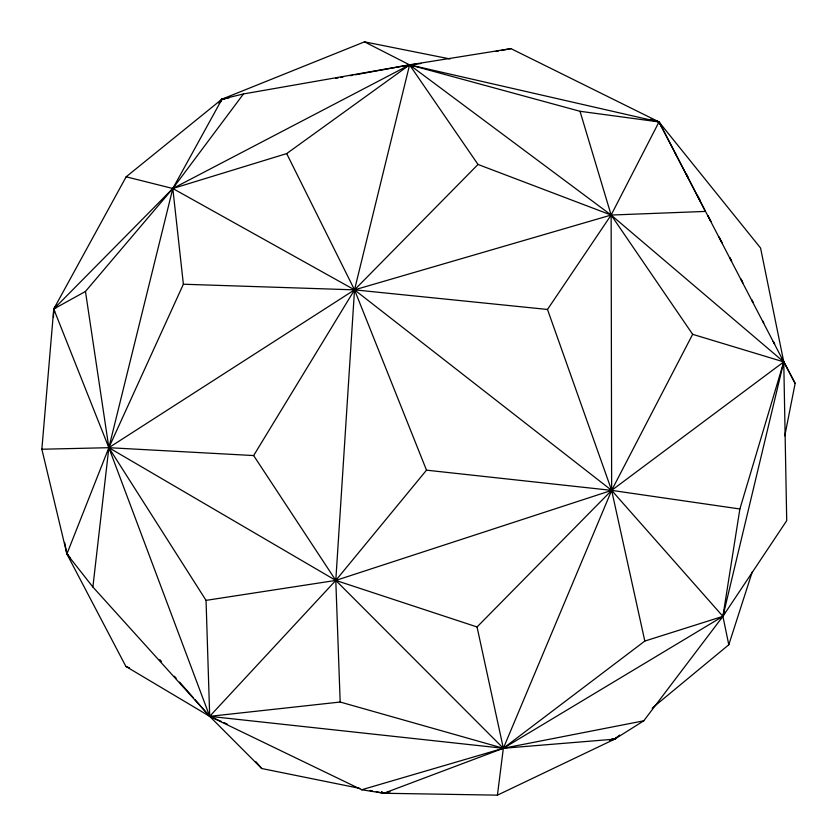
<?xml version="1.0" encoding="UTF-8"?>
<svg xmlns="http://www.w3.org/2000/svg" width="837" height="837" viewBox="0 0 837 837"><rect width="100%" height="100%" fill="white"/><g stroke="black" fill="none" stroke-linecap="round" stroke-linejoin="round"><path stroke-width="1.26" d="M53.432 317.338L53.746 308.999L126.157 176.806L222.004 99.143L364.493 41.85L450.055 58.956M219.692 101.779L222.004 99.143L243.462 93.953L409.586 64.867L510.947 48.63L659.001 121.92L760.571 248.034L783.756 361.887L786.717 520.666L722.906 616.356L643.768 720.814L614.651 739.155L497.429 795.15L383.859 793.256L361.72 789.762L209.7 716.346L125.895 666.451L66.887 553.968L41.86 449.239L53.746 308.999L56.466 305.223M783.233 367.066L783.756 361.887L782.794 360.015M359.858 788.391L261.73 768.523L209.7 716.346L92.886 587.009L108.862 447.69L172.809 188.503L222.004 99.143L229.076 97.856M497.429 795.15L503.351 748.278L611.648 490.377L692.649 334.319L611.136 215.046L580.02 111.29L409.586 64.867L364.493 41.85M653.006 119.743L659.001 121.92L783.756 361.887L739.877 508.98L722.906 616.356L728.797 644.772L652.18 708.123M784.771 435.868L795.14 383.409L781.884 357.891M358.853 74.137L409.586 64.867L611.136 215.046L783.756 361.887L722.906 616.356L720.437 619.16M728.797 644.772L752.275 571.838M221.135 101.518L222.004 99.143L225.687 98.515M92.886 587.009L66.887 553.968L108.862 447.69L183.376 284.224L172.809 188.503L243.462 93.953M724.947 612.182L722.906 616.356L503.351 748.278L383.859 793.256L376.284 791.729M41.86 449.239L108.862 447.69L253.642 455.558L354.522 289.853L478.021 164.46L611.136 215.046L705.424 211.416L659.001 121.92L650.349 119.293M361.72 789.762L503.351 748.278L644.825 641.058L611.648 490.377L547.492 309.46L611.136 215.046L659.001 121.92L409.586 64.867L172.809 188.503L53.746 308.999L53.955 312.808M54.646 311.458L53.746 308.999L56.811 305.181M218.834 103.108L222.004 99.143L224.347 98.756M739.877 508.98L611.648 490.377L426.504 470.164L335.794 580.418L209.7 716.346L195.073 699.711M221.491 721.546L209.7 716.346L108.862 447.69L53.746 308.999L85.458 291.454L172.809 188.503L286.683 153.6L409.586 64.867L421.137 63.476M616.189 737.407L614.651 739.155L610.047 740.389M619.589 735.074L614.651 739.155L503.351 748.278L477.048 626.965L611.648 490.377L783.756 361.887L795.14 383.409M53.746 308.999L55.943 307.953M644.825 641.058L722.906 616.356L611.648 490.377L354.522 289.853L172.809 188.503L126.157 176.806M381.63 792.273L383.859 793.256L389.99 791.823M609.932 740.264L614.651 739.155L612.077 738.747M643.768 720.814L503.351 748.278L209.7 716.346L206.048 600.37L108.862 447.69L85.458 291.454M495.881 51.486L498.36 51.015M500.85 50.544L510.947 48.63M335.721 78.364L338.138 77.925M340.554 77.485L342.971 77.046M350.274 75.707L352.722 75.257M355.17 74.807L357.629 74.367M381.641 792.074L383.859 793.256L387.259 792.649M206.048 600.37L335.794 580.418L611.648 490.377L611.136 215.046L354.522 289.853L108.862 447.69L335.794 580.418L477.048 626.965M209.7 716.346L340.178 702.034L503.351 748.278L335.794 580.418L253.642 455.558M183.376 284.224L354.522 289.853L547.492 309.46M580.02 111.29L659.001 121.92L661.209 126.146M369.975 790.442L372.496 790.955M692.649 334.319L783.756 361.887M125.895 666.451L129.547 667.863M223.824 722.582L227.319 724.12M381.693 791.907L383.859 793.256M64.669 542.481L66.887 553.968L68.205 555.255M66.74 551.395L66.887 553.968L68.644 555.852M66.887 553.968L70.329 557.881M159.804 659.608L161.52 661.565M174.431 676.244L176.147 678.2M179.589 682.113L193.357 697.755M255.871 761.66L261.73 768.523M478.021 164.46L409.586 64.867L354.522 289.853L335.794 580.418L340.178 702.034M686.518 174.567L688.108 177.601M675.218 153.025L676.411 155.305M686.382 174.441L688.129 177.8M697.347 195.481L700.203 200.964M708.112 216.145L710.927 221.523L708.102 215.977M719.245 237.499L722.007 242.782M729.812 257.775L731.622 261.228L729.874 257.827M741.143 279.495L742.911 282.896M697.786 196.14L700.077 200.556M718.993 236.902L721.86 242.406M740.766 278.742L742.482 282.048M752.965 302.22L751.762 299.897L752.725 301.791M762.612 320.77L763.815 323.092M773.451 341.653L774.654 343.976M773.21 341.465L774.34 343.651M286.683 153.6L354.522 289.853L426.504 470.164"/></g></svg>
